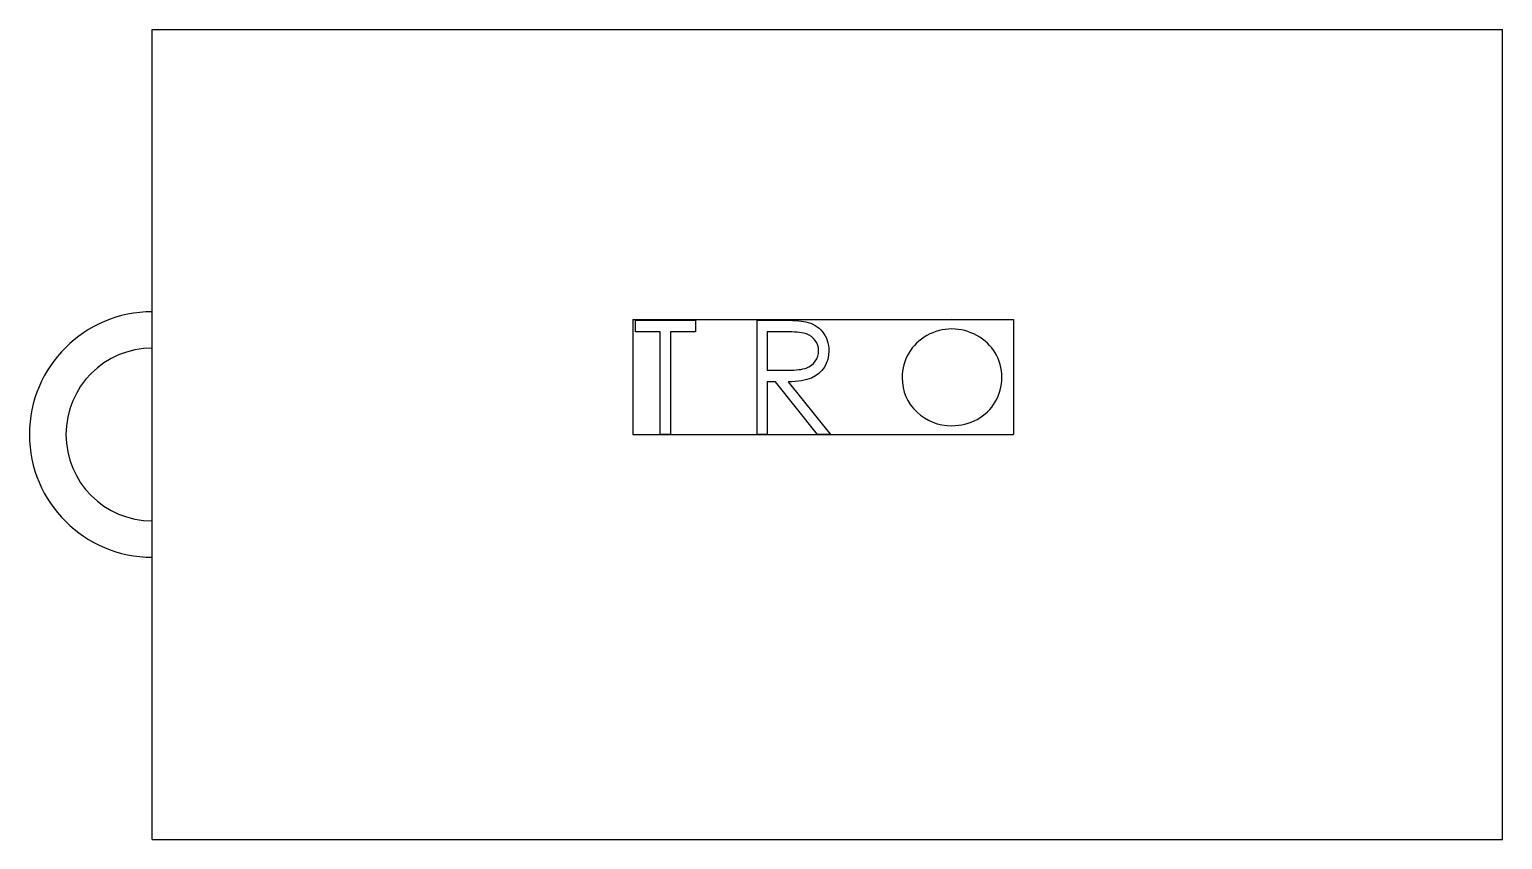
# Model space of a CAD drawing. Header units: centimetres. Extents: x -0.45 to 5, y 0 to 3.
import ezdxf

# ---------------------------------------------------------------- set-up
doc = ezdxf.new("R2010")
doc.units = ezdxf.units.CM

msp = doc.modelspace()

# ---------------------------------------------------------------- linework, layer by layer
at = {"color": 7, "linetype": 'Continuous'}
for p, q in [((0, 0), (0, 3)), ((0, 3), (5, 3)), ((5, 0), (5, 3)), ((1.78, 1.9258), (3.1887, 1.9258)), ((1.78, 1.9258), (1.78, 1.5)), ((2.9586, 1.9342), (2.9586, 1.9342)), ((3.1887, 1.9258), (3.1887, 1.5)), ((1.78, 1.5), (3.1887, 1.5)), ((0, 0), (5, 0))]:
    msp.add_line(p, q, dxfattribs=at)
at = {"color": 7, "linetype": 'Continuous', "flags": 128}
for points in [[(1.789, 1.8799), (1.789, 1.9233), (1.789, 1.9233), (2.0115, 1.9233), (2.0115, 1.9233), (2.0115, 1.8799), (2.0115, 1.8799), (1.9193, 1.8799), (1.9193, 1.8799), (1.9193, 1.5), (1.9193, 1.5), (1.8813, 1.5), (1.8813, 1.5), (1.8813, 1.8799), (1.8813, 1.8799), (1.789, 1.8799)], [(2.2395, 1.9233), (2.3242, 1.9233), (2.3242, 1.9233), (2.3412, 1.9232), (2.3568, 1.923), (2.3708, 1.9225), (2.3836, 1.9219), (2.3948, 1.921), (2.4047, 1.9201), (2.4132, 1.9189), (2.4201, 1.9176), (2.4201, 1.9176), (2.4294, 1.9151), (2.4382, 1.912), (2.4466, 1.9082), (2.4545, 1.9039), (2.4619, 1.8989), (2.469, 1.8933), (2.4756, 1.8871), (2.4817, 1.8803), (2.4873, 1.873), (2.4921, 1.8652), (2.4962, 1.857), (2.4995, 1.8485), (2.5021, 1.8395), (2.504, 1.8301), (2.5051, 1.8203), (2.5054, 1.8101), (2.5054, 1.8101), (2.5044, 1.7932), (2.5013, 1.7775), (2.496, 1.7627), (2.4887, 1.749), (2.4795, 1.7366), (2.4685, 1.7258), (2.4556, 1.7167), (2.441, 1.7091), (2.4328, 1.706), (2.424, 1.7032), (2.4144, 1.7009), (2.4041, 1.6989), (2.393, 1.6974), (2.3812, 1.6963), (2.3686, 1.6956), (2.3553, 1.6954), (2.3553, 1.6954), (2.5109, 1.5), (2.5109, 1.5), (2.4639, 1.5), (2.4639, 1.5), (2.3083, 1.6954), (2.3083, 1.6954), (2.2775, 1.6954), (2.2775, 1.6954), (2.2775, 1.5), (2.2775, 1.5), (2.2395, 1.5), (2.2395, 1.5), (2.2395, 1.9233)], [(2.2775, 1.8799), (2.2775, 1.7388), (2.2775, 1.7388), (2.355, 1.7382), (2.355, 1.7382), (2.3658, 1.7383), (2.376, 1.7387), (2.3854, 1.7393), (2.3942, 1.7402), (2.4021, 1.7413), (2.4093, 1.7426), (2.4159, 1.7442), (2.4216, 1.7461), (2.4318, 1.7507), (2.4409, 1.7564), (2.4487, 1.7633), (2.4553, 1.7714), (2.4607, 1.7804), (2.4644, 1.7898), (2.4667, 1.7998), (2.4674, 1.8102), (2.4674, 1.8102), (2.4667, 1.8204), (2.4644, 1.8301), (2.4605, 1.8394), (2.4551, 1.8481), (2.4485, 1.8561), (2.441, 1.8628), (2.4325, 1.8683), (2.423, 1.8725), (2.4176, 1.8742), (2.4114, 1.8758), (2.4043, 1.877), (2.3965, 1.878), (2.3878, 1.8789), (2.3783, 1.8795), (2.368, 1.8798), (2.3569, 1.8799), (2.3569, 1.8799), (2.2775, 1.8799)], [(2.9605, 1.8908), (2.9484, 1.8904), (2.9366, 1.8892), (2.9249, 1.8874), (2.9133, 1.8847), (2.902, 1.8813), (2.8907, 1.8771), (2.8797, 1.8722), (2.8687, 1.8665), (2.8582, 1.8602), (2.8483, 1.8534), (2.839, 1.846), (2.8302, 1.8381), (2.8221, 1.8297), (2.8144, 1.8208), (2.8075, 1.8113), (2.8011, 1.8013), (2.7955, 1.791), (2.7904, 1.7803), (2.7863, 1.7692), (2.7829, 1.758), (2.7802, 1.7464), (2.7783, 1.7346), (2.7771, 1.7224), (2.7768, 1.71), (2.7768, 1.71), (2.7776, 1.6917), (2.7802, 1.6741), (2.7843, 1.6573), (2.7903, 1.6412), (2.7978, 1.6258), (2.8071, 1.6111), (2.818, 1.5972), (2.8306, 1.584), (2.8445, 1.5719), (2.859, 1.5615), (2.8741, 1.5527), (2.89, 1.5455), (2.9066, 1.5398), (2.9238, 1.5358), (2.9418, 1.5333), (2.9605, 1.5326), (2.9605, 1.5326), (2.973, 1.5329), (2.9853, 1.534), (2.9975, 1.5359), (3.0093, 1.5385), (3.0209, 1.5418), (3.0323, 1.5458), (3.0434, 1.5506), (3.0544, 1.5561), (3.0649, 1.5623), (3.0748, 1.569), (3.084, 1.5763), (3.0928, 1.5841), (3.1009, 1.5924), (3.1085, 1.6013), (3.1153, 1.6108), (3.1217, 1.6208), (3.1274, 1.6312), (3.1323, 1.6419), (3.1364, 1.6528), (3.1398, 1.6641), (3.1425, 1.6756), (3.1443, 1.6874), (3.1455, 1.6995), (3.1459, 1.7119), (3.1459, 1.7119), (3.1455, 1.7242), (3.1443, 1.7363), (3.1425, 1.748), (3.1398, 1.7594), (3.1364, 1.7705), (3.1323, 1.7813), (3.1274, 1.7918), (3.1217, 1.8021), (3.1153, 1.8119), (3.1084, 1.8212), (3.1007, 1.8301), (3.0926, 1.8384), (3.0838, 1.8462), (3.0743, 1.8535), (3.0643, 1.8602), (3.0536, 1.8665), (3.0426, 1.8722), (3.0313, 1.8771), (3.0199, 1.8813), (3.0084, 1.8847), (2.9966, 1.8874), (2.9847, 1.8892), (2.9727, 1.8904), (2.9605, 1.8908)]]:
    msp.add_lwpolyline(points, dxfattribs=at)
at = {"color": 7, "linetype": 'Continuous'}
for radius in [0.4547, 0.3197]:
    msp.add_arc((0, 1.5), radius, 90, 270, dxfattribs=at)

doc.saveas('drawing.dxf')
